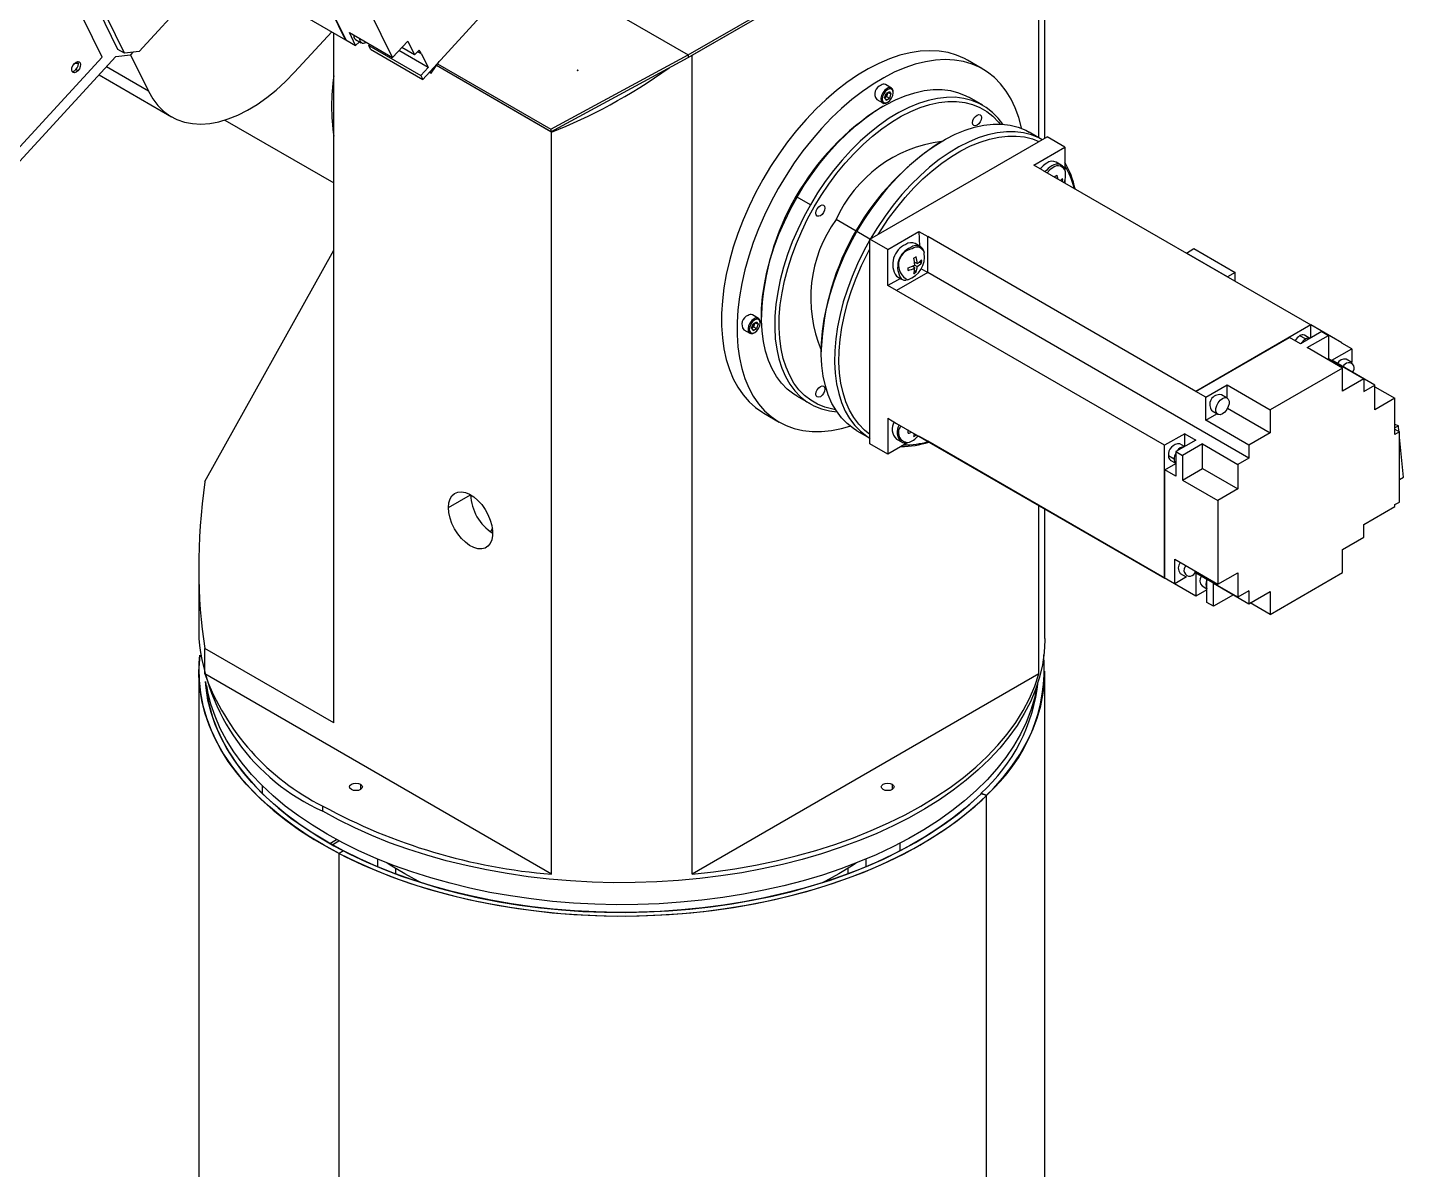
# Model space of a CAD drawing. Header units: millimetres. Extents: x 20619 to 36223, y 3512 to 8014.
# Drawn here: x 22826.7 to 23265.9, y 3944.9 to 4309.3 of the extents above; entities that cross this region are included whole.
import ezdxf

# ---------------------------------------------------------------- set-up
doc = ezdxf.new("R2010")
doc.units = ezdxf.units.MM
doc.layers.get('0').update_dxf_attribs({"lineweight": 35})

msp = doc.modelspace()

# ---------------------------------------------------------------- linework, layer by layer
at = {"color": 7, "linetype": 'Continuous', "lineweight": 25}
for p, q in [((23037.6, 4300.54), (23150.74, 4365.85)), ((23037.6, 4299.72), (23150.74, 4365.04)), ((23038.83, 4300.43), (23149.51, 4364.33)), ((23149.51, 4274.12), (23149.51, 4364.33)), ((23151.39, 4273.97), (23151.39, 4364.66)), ((22855.58, 4302.29), (22827.04, 4360.52)), ((22857.7, 4301.06), (22829.16, 4359.29)), ((22850.56, 4299.88), (22825.44, 4351.12)), ((22978.63, 4334.59), (23037.6, 4300.54)), ((22885.51, 4326.83), (22862.36, 4301.67)), ((22895.98, 4323.99), (22928.23, 4305.37)), ((22928.23, 4305.37), (22919, 4324.19)), ((22919.04, 4324.22), (22928.26, 4305.41)), ((22943.23, 4299.7), (22936.01, 4314.43)), ((22952.84, 4292.74), (22971.21, 4312.7)), ((22911.93, 4295.02), (22923.81, 4307.92)), ((22924.47, 4087.42), (22924.47, 4307.55)), ((22928.26, 4305.41), (22928.23, 4305.37)), ((22928.26, 4305.41), (22931.44, 4303.57)), ((22929.44, 4307.66), (22943.23, 4299.7)), ((22931.44, 4303.57), (22929.44, 4307.66)), ((22931.38, 4305.49), (22933.22, 4304.43)), ((22932.64, 4304.76), (22931.44, 4303.57)), ((22935.64, 4303.52), (22935.97, 4303.89)), ((22943.23, 4299.7), (22948.05, 4304.93)), ((22948.05, 4304.93), (22950.2, 4300.54)), ((22576.76, 3997.69), (22854.94, 4300.02)), ((22611.19, 4039.74), (22850.56, 4299.88)), ((22854.94, 4300.02), (22859.6, 4300.62)), ((22857.7, 4301.06), (22855.58, 4302.29)), ((22862.36, 4301.67), (22857.7, 4301.06)), ((22860.32, 4301.4), (22859.6, 4300.62)), ((22859.6, 4300.62), (22865.31, 4288.97)), ((22936.22, 4302.33), (22935.64, 4303.52)), ((22935.64, 4303.52), (22952.25, 4293.93)), ((22936.22, 4302.33), (22952.84, 4292.74)), ((22954.62, 4296.5), (22945.26, 4301.91)), ((22950.2, 4300.54), (22946.16, 4302.88)), ((22951.73, 4302.07), (22950.2, 4300.54)), ((22952.5, 4300.84), (22951.23, 4301.57)), ((22952.5, 4300.84), (22951.73, 4302.07)), ((22952.5, 4300.84), (22954.62, 4296.5)), ((22993.76, 4276.86), (23037.6, 4300.54)), ((22993.76, 4276.05), (23037.6, 4299.72)), ((23037.6, 4300.54), (23037.6, 4299.72)), ((23038.83, 4039.14), (23038.83, 4300.43)), ((22842.8, 4295.47), (22842.1, 4295.87)), ((22954.62, 4296.5), (22952.25, 4293.93)), ((22954.88, 4294.96), (22955.51, 4294.73)), ((22955.22, 4295.32), (22955.51, 4294.73)), ((22955.51, 4294.73), (22958.11, 4298.47)), ((22993.95, 4275.94), (22957.2, 4297.15)), ((22993.76, 4276.05), (22957.2, 4297.15)), ((22957.6, 4297.74), (22993.76, 4276.86)), ((23131.62, 4296), (23126.67, 4298.85)), ((22849.56, 4294.16), (22872.66, 4280.83)), ((22952.25, 4293.93), (22952.84, 4292.74)), ((23102.41, 4289.98), (23100.5, 4291.08)), ((23097.75, 4286.32), (23099.66, 4285.21)), ((23100.2, 4286.87), (23100.72, 4288.22)), ((23100.2, 4286.87), (23100.72, 4286.13)), ((23100.21, 4286.9), (23100.32, 4286.96)), ((23100.21, 4286.89), (23100.32, 4286.96)), ((23100.32, 4286.96), (23100.85, 4287.26)), ((23101.77, 4288.82), (23100.72, 4288.22)), ((23100.72, 4286.13), (23101.77, 4286.73)), ((23101.11, 4287.93), (23100.85, 4287.26)), ((23100.85, 4287.26), (23101.77, 4286.73)), ((23101.36, 4288.59), (23101.11, 4287.93)), ((23101.38, 4288.6), (23102.29, 4288.08)), ((23101.77, 4288.82), (23102.29, 4288.08)), ((23102.29, 4288.08), (23101.77, 4286.73)), ((23102.98, 4288.47), (23102.98, 4288.72)), ((23131.57, 4284.48), (23127.33, 4286.93)), ((23099.82, 4284.2), (23099.12, 4283.79)), ((23101.03, 4285.35), (23101.24, 4285.47)), ((22889.72, 4279.76), (22924.47, 4259.7)), ((22993.76, 4276.86), (22993.76, 4276.05)), ((22993.95, 4039.14), (22993.95, 4275.94)), ((23095.59, 4241.75), (23152.15, 4274.41)), ((23118.91, 4273.18), (23118.21, 4272.77)), ((23150.59, 4273.5), (23146.42, 4275.91)), ((23157.81, 4271.14), (23152.15, 4274.41)), ((23147.88, 4265.41), (23157.81, 4271.14)), ((23157.81, 4271.14), (23157.81, 4263.87)), ((23150.7, 4263.77), (23147.88, 4265.41)), ((23156.6, 4265.41), (23155.03, 4266.32)), ((23156.6, 4265.41), (23156.51, 4265.46)), ((23150.7, 4263.77), (23236.26, 4214.38)), ((23154.56, 4261.72), (23154.6, 4261.53)), ((23157.09, 4260.26), (23156.74, 4260.29)), ((23156.99, 4260.14), (23157.09, 4260.26)), ((23157.81, 4260.59), (23157.81, 4259.67)), ((23076.57, 4252.73), (23072.33, 4255.18)), ((23101.24, 4238.49), (23111.18, 4244.22)), ((23111.18, 4244.22), (23114.01, 4242.59)), ((23111.18, 4244.22), (23111.35, 4239.57)), ((23199.57, 4193.19), (23114.01, 4242.59)), ((23114.01, 4231.12), (23114.01, 4242.59)), ((22883.27, 4164.39), (22924.47, 4238.25)), ((23095.59, 4176.43), (23095.59, 4241.75)), ((23101.24, 4238.49), (23095.59, 4241.75)), ((23101.24, 4227.01), (23101.24, 4238.49)), ((23111.6, 4239.43), (23110.03, 4240.34)), ((23111.6, 4239.43), (23111.51, 4239.48)), ((23196.56, 4237.34), (23198.97, 4238.73)), ((23198.97, 4238.73), (23212.12, 4231.14)), ((23110.66, 4233.98), (23109.79, 4234.34)), ((23109.86, 4233.51), (23110.66, 4233.05)), ((23112.09, 4234.28), (23111.22, 4234.36)), ((23209.71, 4229.75), (23196.56, 4237.34)), ((23196.56, 4237.34), (23196.56, 4237.3)), ((23105.35, 4229.18), (23101.24, 4227.01)), ((23104.03, 4229.95), (23105.61, 4229.04)), ((23114.01, 4231.12), (23104.07, 4225.38)), ((23109.86, 4232.59), (23109.11, 4233.16)), ((23110.31, 4231.19), (23109.8, 4231.91)), ((23111.87, 4232.35), (23114.01, 4231.12)), ((23216.54, 4171.93), (23114.01, 4231.12)), ((23212.12, 4231.14), (23209.71, 4229.75)), ((23209.71, 4229.75), (23209.71, 4229.71)), ((23212.12, 4228.32), (23212.12, 4231.14)), ((23212.13, 4230.27), (23212.12, 4230.28)), ((23212.13, 4230.27), (23212.12, 4230.26)), ((23212.13, 4228.31), (23212.13, 4230.27)), ((23104.07, 4225.38), (23101.24, 4227.01)), ((23189.63, 4175.99), (23104.07, 4225.38)), ((23059.98, 4216.49), (23058.07, 4217.59)), ((23060.94, 4217.66), (23060.94, 4216.84)), ((23055.32, 4212.83), (23057.23, 4211.73)), ((23057.77, 4213.38), (23058.29, 4214.73)), ((23057.77, 4213.38), (23058.29, 4212.64)), ((23057.78, 4213.42), (23057.9, 4213.47)), ((23057.78, 4213.4), (23057.9, 4213.47)), ((23057.9, 4213.47), (23058.42, 4213.77)), ((23059.34, 4215.33), (23058.29, 4214.73)), ((23058.29, 4212.64), (23059.34, 4213.24)), ((23058.68, 4214.45), (23058.42, 4213.77)), ((23058.42, 4213.77), (23059.34, 4213.24)), ((23058.6, 4211.86), (23058.82, 4211.99)), ((23058.93, 4215.1), (23058.68, 4214.45)), ((23058.96, 4215.11), (23059.86, 4214.59)), ((23059.34, 4215.33), (23059.86, 4214.59)), ((23059.86, 4214.59), (23059.34, 4213.24)), ((23060.55, 4214.99), (23060.55, 4215.23)), ((23236.26, 4214.38), (23199.57, 4193.19)), ((23239.8, 4212.3), (23233.01, 4208.38)), ((23236.26, 4210.26), (23236.26, 4214.38)), ((23246.2, 4208.64), (23236.26, 4214.38)), ((23239.8, 4212.3), (23241.92, 4211.07)), ((23199.57, 4193.15), (23229.48, 4210.42)), ((23233.01, 4208.38), (23229.48, 4210.42)), ((23234.6, 4209.91), (23232.76, 4210.97)), ((23236.01, 4210.11), (23234.26, 4211.12)), ((23235.13, 4207.16), (23241.92, 4211.07)), ((23246.45, 4200.62), (23235.13, 4207.16)), ((23241.92, 4211.07), (23241.92, 4203.73)), ((23246.2, 4208.64), (23246.16, 4208.62)), ((23249.35, 4206.79), (23246.16, 4208.62)), ((23246.2, 4208.6), (23246.2, 4208.64)), ((23080.03, 4206.64), (23080.03, 4205.82)), ((23241.5, 4203.48), (23241.92, 4203.73)), ((23241.92, 4203.73), (23253.24, 4197.19)), ((23242.98, 4203.11), (23249.35, 4206.79)), ((23256.77, 4195.15), (23242.98, 4203.11)), ((23249.4, 4202.38), (23247.56, 4203.44)), ((23249.35, 4206.79), (23249.35, 4202.41)), ((23246.45, 4200.62), (23223.32, 4187.28)), ((23246.45, 4193.28), (23246.45, 4200.62)), ((23202.75, 4191.32), (23209.54, 4195.24)), ((23209.54, 4195.24), (23223.32, 4187.28)), ((23209.54, 4191.11), (23209.54, 4195.24)), ((23253.24, 4197.19), (23246.45, 4193.28)), ((23253.24, 4197.19), (23253.24, 4193.11)), ((23253.24, 4193.11), (23256.77, 4195.15)), ((23256.77, 4187.31), (23256.77, 4195.15)), ((23256.77, 4194.66), (23263.13, 4190.99)), ((23072.33, 4191.66), (23076.57, 4189.21)), ((23199.57, 4193.19), (23199.57, 4193.15)), ((23202.75, 4191.32), (23199.57, 4193.15)), ((23202.75, 4183.97), (23202.75, 4191.32)), ((23209.59, 4191.08), (23207.75, 4192.14)), ((23263.13, 4190.99), (23256.77, 4187.31)), ((23263.13, 4179.43), (23263.13, 4190.99)), ((23061.67, 4186.27), (23066.62, 4183.41)), ((23202.75, 4183.97), (23206.32, 4186.03)), ((23204.75, 4186.94), (23206.59, 4185.88)), ((23209.69, 4187.8), (23223.32, 4179.93)), ((23223.32, 4187.28), (23223.32, 4179.93)), ((23101.24, 4184.63), (23101.24, 4173.16)), ((23101.24, 4184.63), (23104.07, 4183)), ((23104.07, 4183), (23189.63, 4133.61)), ((23107.96, 4180.75), (23107.78, 4180.69)), ((23216.54, 4176.01), (23202.75, 4183.97)), ((23264.22, 4182.18), (23263.13, 4182.65)), ((23264.22, 4182.18), (23263.13, 4181.55)), ((23263.13, 4181.11), (23264.58, 4180.27)), ((23264.4, 4180.37), (23264.22, 4182.18)), ((23091.42, 4180.64), (23095.59, 4178.24)), ((23101.24, 4173.16), (23095.59, 4176.43)), ((23107.34, 4176.68), (23101.24, 4173.16)), ((23104.03, 4177.98), (23105.61, 4177.07)), ((23110.31, 4179.23), (23110.1, 4179.52)), ((23110.31, 4179.23), (23110.36, 4179.37)), ((23111.18, 4178.9), (23110.38, 4178.44)), ((23111.18, 4178.9), (23111.18, 4178.9)), ((23114.01, 4177.26), (23111.18, 4178.9)), ((23114.01, 4177.26), (23114.01, 4177.27)), ((23199.57, 4127.87), (23114.01, 4177.26)), ((23196.03, 4179.68), (23189.63, 4175.99)), ((23199.57, 4177.64), (23193.2, 4173.97)), ((23195.99, 4175.58), (23194.45, 4176.46)), ((23201.69, 4176.42), (23195.32, 4172.74)), ((23196.03, 4179.68), (23199.57, 4177.64)), ((23196.03, 4175.6), (23196.03, 4179.68)), ((23201.69, 4176.42), (23213, 4169.88)), ((23201.69, 4168.58), (23201.69, 4176.42)), ((23223.32, 4179.93), (23216.54, 4176.01)), ((23264.58, 4180.27), (23263.13, 4179.43)), ((23264.58, 4157.9), (23264.58, 4180.27)), ((23265.86, 4165.83), (23264.58, 4178.58)), ((23189.63, 4133.61), (23189.63, 4175.99)), ((23192.67, 4171.58), (23190.83, 4172.64)), ((23193.2, 4173.97), (23195.32, 4172.74)), ((23193.2, 4173.97), (23193.2, 4166.13)), ((23195.32, 4172.74), (23195.32, 4164.9)), ((23216.54, 4171.93), (23213, 4169.88)), ((23216.54, 4176.01), (23216.54, 4171.93)), ((23189.67, 4168.17), (23193.2, 4170.21)), ((23189.67, 4133.63), (23189.67, 4168.17)), ((23193.2, 4166.13), (23189.67, 4168.17)), ((23191.45, 4171.27), (23193.2, 4170.26)), ((23195.32, 4164.9), (23201.69, 4168.58)), ((23201.69, 4168.58), (23213, 4162.05)), ((23213, 4169.88), (23213, 4162.05)), ((23195.32, 4164.9), (23206.64, 4158.37)), ((23264.58, 4165.1), (23265.86, 4165.83)), ((22961.05, 4156.12), (22968.12, 4160.2)), ((23213, 4162.05), (23206.64, 4158.37)), ((23149.51, 4103.04), (23149.51, 4156.77)), ((23151.39, 4114.36), (23151.39, 4155.68)), ((23206.64, 4158.37), (23206.64, 4131.67)), ((23253.24, 4150.73), (23263.13, 4156.45)), ((23263.13, 4157.06), (23264.58, 4157.9)), ((23263.13, 4156.45), (23263.13, 4157.06)), ((23253.24, 4146.65), (23253.24, 4150.73)), ((22975.07, 4149.53), (22974.45, 4148.42)), ((23246.45, 4142.73), (23253.24, 4146.65)), ((23246.45, 4135.38), (23246.45, 4142.73)), ((23192.85, 4139.63), (23206.64, 4131.67)), ((23192.85, 4131.79), (23192.85, 4139.63)), ((22881.39, 4136.65), (22881.39, 4114.36)), ((23189.67, 4133.63), (23189.63, 4133.61)), ((23192.85, 4131.79), (23189.67, 4133.63)), ((23196.66, 4133.99), (23192.85, 4131.79)), ((23194.64, 4135.13), (23196.48, 4134.07)), ((23213, 4127.51), (23199.25, 4135.45)), ((23203.1, 4133.22), (23199.57, 4135.26)), ((23199.57, 4135.26), (23199.57, 4127.87)), ((23203.1, 4125.87), (23203.1, 4133.22)), ((23206.64, 4131.67), (23213, 4135.34)), ((23213, 4135.34), (23213, 4127.51)), ((23223.32, 4122.03), (23246.45, 4135.38)), ((23203.1, 4129.91), (23199.57, 4127.87)), ((23201.57, 4131.13), (23203.1, 4130.25)), ((23205.22, 4132), (23216.54, 4125.46)), ((23205.22, 4124.65), (23205.22, 4132)), ((23211.59, 4128.32), (23205.22, 4124.65)), ((23216.54, 4129.55), (23213, 4127.51)), ((23216.54, 4129.55), (23216.54, 4125.46)), ((23216.54, 4125.46), (23223.32, 4129.38)), ((23223.32, 4129.38), (23223.32, 4122.03)), ((23205.22, 4124.65), (23203.1, 4125.87)), ((23223.32, 4122.03), (23216.96, 4125.71)), ((22883.27, 4103.04), (22883.27, 4111.2)), ((22924.47, 4087.42), (22883.27, 4111.2)), ((22881.39, 4103.74), (22881.39, 3899.61)), ((22881.39, 4103.74), (22881.39, 3899.61)), ((22993.95, 4039.14), (22883.27, 4103.04)), ((23149.51, 4103.04), (23038.83, 4039.14)), ((23151.39, 3899.75), (23151.39, 4103.88)), ((23151.39, 3899.61), (23151.39, 4103.74)), ((22901.72, 4064.84), (22901.72, 4067.29)), ((23131.06, 4064.98), (23132.78, 4064.4)), ((23131.06, 4064.84), (23131.06, 4064.98)), ((23132.78, 4064.26), (23131.06, 4064.84)), ((23132.78, 3860.26), (23132.78, 4064.4)), ((23132.78, 3860.12), (23132.78, 4064.26)), ((22920.93, 4059.25), (22920.93, 4060.88)), ((22923.22, 4048.95), (22925.38, 4050.2)), ((22923.93, 4048.55), (22926.11, 4049.81)), ((23105.26, 4046.62), (23105.26, 4049.07)), ((22927.52, 4046.62), (22926.18, 4045.76)), ((22926.18, 3841.63), (22926.18, 4045.76)), ((22938.39, 4044), (22938.39, 4041.55)), ((22944.16, 4041.01), (22944.16, 4039.27)), ((23088.62, 4039.27), (23088.62, 4041.01)), ((23094.39, 4041.55), (23094.39, 4044))]:
    msp.add_line(p, q, dxfattribs=at)
at = {"color": 8, "linetype": 'Continuous', "lineweight": 25}
for p, q in [((22865.31, 4288.97), (22851.9, 4296.72)), ((23091.21, 4244.27), (23084.78, 4247.99)), ((23095.59, 4241.75), (23091.42, 4244.16)), ((22933, 4067.85), (22933, 4066.16)), ((23102.7, 4067.85), (23102.7, 4066.16))]:
    msp.add_line(p, q, dxfattribs=at)
at = {"color": 7, "linetype": 'Continuous', "lineweight": 25, "flags": 128}
for points in [[(23126.67, 4298.85), (23125.76, 4299.35), (23123.21, 4300.47), (23120.5, 4301.27), (23117.64, 4301.74), (23114.66, 4301.9), (23111.56, 4301.73), (23108.37, 4301.24), (23105.11, 4300.43), (23101.78, 4299.3), (23098.41, 4297.86), (23095.02, 4296.12), (23091.62, 4294.09), (23088.24, 4291.77), (23084.89, 4289.19), (23081.59, 4286.35), (23078.36, 4283.27), (23075.22, 4279.97), (23072.18, 4276.47), (23069.26, 4272.78), (23066.47, 4268.93), (23063.84, 4264.93), (23061.37, 4260.81), (23059.08, 4256.59), (23056.99, 4252.29), (23055.09, 4247.94), (23053.41, 4243.56), (23051.96, 4239.18), (23050.73, 4234.81), (23049.74, 4230.49), (23048.99, 4226.23), (23048.49, 4222.06), (23048.24, 4218.01), (23048.24, 4214.09), (23048.49, 4210.32), (23048.99, 4206.73), (23049.74, 4203.33), (23050.73, 4200.15), (23051.96, 4197.2), (23053.41, 4194.5), (23055.09, 4192.06), (23056.99, 4189.9), (23059.08, 4188.02), (23061.37, 4186.45), (23061.67, 4186.27)], [(22842.8, 4295.47), (22842.27, 4295.02), (22841.72, 4294.81), (22841.26, 4294.89), (22840.94, 4295.23), (22840.82, 4295.78), (22840.91, 4296.46), (22841.21, 4297.17), (22841.66, 4297.8), (22842.2, 4298.25), (22842.74, 4298.45), (22843.21, 4298.38), (22843.53, 4298.04), (22843.65, 4297.48), (22843.55, 4296.8), (22843.26, 4296.09), (22842.8, 4295.47)], [(22841.36, 4297.42), (22841.79, 4297.77), (22842.23, 4297.93), (22842.6, 4297.87), (22842.86, 4297.6), (22842.91, 4297.48)], [(22865.31, 4288.97), (22866.68, 4286.57), (22868.28, 4284.45), (22870.11, 4282.64), (22872.14, 4281.14), (22874.37, 4279.96), (22876.78, 4279.13), (22879.35, 4278.63), (22882.05, 4278.49), (22884.88, 4278.68), (22887.8, 4279.23), (22890.8, 4280.12), (22893.85, 4281.34), (22896.92, 4282.89), (22900.01, 4284.75), (22903.07, 4286.91), (22906.1, 4289.35), (22909.06, 4292.06), (22911.93, 4295.02)], [(23144, 4277.08), (23143.96, 4277.26), (23143.09, 4280.55), (23141.98, 4283.62), (23140.64, 4286.45), (23139.07, 4289.02), (23137.28, 4291.32), (23135.28, 4293.34), (23133.09, 4295.07), (23130.71, 4296.49), (23128.16, 4297.61), (23125.45, 4298.41), (23122.59, 4298.89), (23119.61, 4299.04), (23116.51, 4298.87), (23113.32, 4298.38), (23110.06, 4297.57), (23106.73, 4296.44), (23103.36, 4295), (23099.97, 4293.26), (23096.57, 4291.23), (23093.19, 4288.91), (23089.84, 4286.33), (23086.54, 4283.49), (23083.31, 4280.42), (23080.17, 4277.12), (23077.13, 4273.61), (23074.21, 4269.92), (23071.42, 4266.07), (23068.79, 4262.07), (23066.32, 4257.95), (23064.03, 4253.73), (23061.94, 4249.44), (23060.04, 4245.09), (23058.36, 4240.71), (23056.91, 4236.32), (23055.68, 4231.96), (23054.69, 4227.63), (23053.94, 4223.38), (23053.44, 4219.21), (23053.19, 4215.15), (23053.19, 4211.23), (23053.44, 4207.46), (23053.94, 4203.87), (23054.69, 4200.48), (23055.68, 4197.29), (23056.91, 4194.35), (23058.36, 4191.64), (23060.04, 4189.2), (23061.94, 4187.04), (23064.03, 4185.17), (23066.32, 4183.59), (23068.79, 4182.32), (23071.42, 4181.36), (23074.21, 4180.72), (23077.13, 4180.4), (23080.17, 4180.41), (23083.31, 4180.74), (23086.54, 4181.39), (23089.2, 4182.15)], [(23072.33, 4255.18), (23074.63, 4258.96), (23077.1, 4262.61), (23079.71, 4266.11), (23082.45, 4269.44), (23085.31, 4272.58), (23088.26, 4275.49), (23091.28, 4278.18), (23094.36, 4280.61), (23097.48, 4282.77), (23100.61, 4284.65), (23103.74, 4286.24), (23106.84, 4287.52), (23109.89, 4288.49), (23112.88, 4289.14), (23115.79, 4289.46), (23118.59, 4289.47), (23121.27, 4289.14), (23123.81, 4288.49), (23126.2, 4287.53), (23127.33, 4286.93)], [(23137.97, 4278.42), (23136.52, 4280.34), (23134.69, 4282.22), (23132.66, 4283.8), (23130.44, 4285.08), (23128.06, 4286.05), (23125.51, 4286.69), (23122.83, 4287.02), (23120.03, 4287.01), (23117.13, 4286.69), (23114.14, 4286.04), (23111.08, 4285.07), (23107.98, 4283.79), (23104.85, 4282.2), (23101.72, 4280.32), (23098.61, 4278.16), (23095.53, 4275.73), (23092.5, 4273.04), (23089.55, 4270.13), (23086.69, 4266.99), (23083.95, 4263.66), (23081.34, 4260.16), (23078.87, 4256.51), (23076.57, 4252.73)], [(23101.03, 4289.84), (23100.33, 4289.28), (23099.72, 4288.5), (23099.29, 4287.59), (23099.09, 4286.68), (23099.16, 4285.9), (23099.48, 4285.35), (23100.01, 4285.09), (23100.67, 4285.18), (23101.03, 4285.35)], [(23101.24, 4289.47), (23100.58, 4288.94), (23100.02, 4288.18), (23099.64, 4287.31), (23099.51, 4286.47), (23099.64, 4285.78), (23100.02, 4285.35), (23100.58, 4285.24), (23101.24, 4285.47), (23101.91, 4286.01), (23102.47, 4286.76), (23102.84, 4287.63), (23102.98, 4288.47), (23102.84, 4289.16), (23102.47, 4289.59), (23101.91, 4289.7), (23101.24, 4289.47)], [(23084.59, 4187.36), (23083.72, 4187.5), (23081.23, 4188.13), (23078.89, 4189.08), (23076.71, 4190.34), (23074.72, 4191.89), (23072.92, 4193.74), (23071.33, 4195.86), (23069.96, 4198.24), (23068.81, 4200.87), (23067.9, 4203.73), (23067.22, 4206.81), (23066.79, 4210.07), (23066.6, 4213.51), (23066.66, 4217.1), (23066.97, 4220.81), (23067.53, 4224.62), (23068.32, 4228.51), (23069.36, 4232.45), (23070.62, 4236.42), (23072.1, 4240.39), (23073.8, 4244.33), (23075.69, 4248.22), (23077.78, 4252.03), (23080.04, 4255.74), (23082.46, 4259.33), (23085.02, 4262.77), (23087.72, 4266.04), (23090.52, 4269.11), (23093.42, 4271.98), (23096.39, 4274.61), (23099.41, 4277), (23102.47, 4279.12), (23105.55, 4280.97), (23108.62, 4282.52), (23111.66, 4283.78), (23114.66, 4284.73), (23117.6, 4285.37), (23120.45, 4285.69), (23123.2, 4285.7), (23125.83, 4285.38), (23128.33, 4284.74), (23130.67, 4283.79), (23132.84, 4282.54), (23134.84, 4280.98), (23136.63, 4279.14), (23137.18, 4278.47)], [(23091.42, 4244.16), (23093.72, 4247.94), (23096.19, 4251.59), (23098.8, 4255.09), (23101.54, 4258.42), (23104.4, 4261.55), (23107.35, 4264.47), (23110.38, 4267.15), (23113.46, 4269.58), (23116.57, 4271.75), (23119.7, 4273.63), (23122.83, 4275.21), (23125.93, 4276.5), (23128.99, 4277.46), (23131.98, 4278.12), (23134.88, 4278.44), (23137.68, 4278.44), (23140.36, 4278.12), (23142.91, 4277.47), (23145.29, 4276.51), (23146.42, 4275.91)], [(23128.78, 4278.01), (23128.47, 4278.36), (23128.36, 4278.92), (23128.47, 4279.61), (23128.78, 4280.32), (23129.24, 4280.94), (23129.78, 4281.37), (23130.32, 4281.56), (23130.78, 4281.47), (23131.08, 4281.12), (23131.19, 4280.56), (23131.08, 4279.87), (23130.78, 4279.16), (23130.32, 4278.54), (23129.78, 4278.11), (23129.24, 4277.92), (23128.78, 4278.01)], [(23150.66, 4273.46), (23149.53, 4274.06), (23147.15, 4275.02), (23144.61, 4275.67), (23141.93, 4275.99), (23139.12, 4275.99), (23136.22, 4275.67), (23133.23, 4275.02), (23130.17, 4274.05), (23127.07, 4272.76), (23123.95, 4271.18), (23120.82, 4269.3), (23117.7, 4267.14), (23114.62, 4264.7), (23111.59, 4262.02), (23108.64, 4259.11), (23105.79, 4255.97), (23103.04, 4252.64), (23100.43, 4249.14), (23097.97, 4245.49), (23095.66, 4241.71)], [(23098.22, 4243.27), (23099.13, 4244.72), (23101.55, 4248.31), (23104.12, 4251.75), (23106.81, 4255.02), (23109.61, 4258.09), (23112.51, 4260.96), (23115.48, 4263.59), (23118.51, 4265.98), (23121.56, 4268.1), (23124.64, 4269.95), (23127.71, 4271.5), (23130.75, 4272.76), (23133.75, 4273.71), (23136.69, 4274.35), (23139.54, 4274.67), (23142.29, 4274.67), (23144.92, 4274.36), (23147.42, 4273.72), (23149.52, 4272.89)], [(23072.33, 4191.66), (23071.24, 4192.34), (23069.21, 4193.93), (23067.38, 4195.8), (23065.76, 4197.96), (23064.36, 4200.39), (23063.19, 4203.07), (23062.26, 4205.99), (23061.57, 4209.12), (23061.13, 4212.44), (23060.95, 4215.95), (23061.01, 4219.6), (23061.32, 4223.38), (23061.89, 4227.26), (23062.7, 4231.22), (23063.75, 4235.24), (23065.04, 4239.28), (23066.55, 4243.32), (23068.27, 4247.33), (23070.2, 4251.29), (23072.33, 4255.18)], [(23076.57, 4252.73), (23074.45, 4248.84), (23072.52, 4244.88), (23070.79, 4240.87), (23069.28, 4236.83), (23067.99, 4232.79), (23066.94, 4228.77), (23066.13, 4224.81), (23065.57, 4220.93), (23065.25, 4217.15), (23065.19, 4213.5), (23065.38, 4209.99), (23065.82, 4206.67), (23066.51, 4203.54), (23067.44, 4200.62), (23068.61, 4197.94), (23070.01, 4195.51), (23071.63, 4193.35), (23073.46, 4191.48), (23075.49, 4189.89), (23077.7, 4188.61), (23080.09, 4187.65), (23082.63, 4187), (23085.02, 4186.7)], [(23078.78, 4249.14), (23078.47, 4249.5), (23078.36, 4250.06), (23078.47, 4250.75), (23078.78, 4251.45), (23079.24, 4252.07), (23079.78, 4252.51), (23080.32, 4252.7), (23080.78, 4252.61), (23081.08, 4252.25), (23081.19, 4251.69), (23081.08, 4251), (23080.78, 4250.3), (23080.32, 4249.68), (23079.78, 4249.24), (23079.24, 4249.05), (23078.78, 4249.14)], [(23091.42, 4180.64), (23090.34, 4181.32), (23088.31, 4182.9), (23086.48, 4184.78), (23084.86, 4186.94), (23083.46, 4189.37), (23082.29, 4192.05), (23081.35, 4194.96), (23080.67, 4198.1), (23080.23, 4201.42), (23080.04, 4204.92), (23080.1, 4208.58), (23080.42, 4212.36), (23080.98, 4216.24), (23081.79, 4220.2), (23082.84, 4224.21), (23084.13, 4228.25), (23085.64, 4232.29), (23087.37, 4236.31), (23089.3, 4240.27), (23091.42, 4244.16)], [(23095.66, 4241.71), (23093.54, 4237.82), (23091.61, 4233.86), (23089.88, 4229.85), (23088.37, 4225.81), (23087.08, 4221.77), (23086.03, 4217.75), (23085.22, 4213.79), (23084.66, 4209.91), (23084.34, 4206.13), (23084.28, 4202.47), (23084.47, 4198.97), (23084.91, 4195.65), (23085.6, 4192.52), (23086.53, 4189.6), (23087.7, 4186.92), (23089.1, 4184.49), (23090.72, 4182.33), (23092.55, 4180.46), (23094.58, 4178.87), (23095.67, 4178.19)], [(23095.59, 4179.47), (23093.81, 4180.87), (23092.02, 4182.72), (23090.42, 4184.84), (23089.05, 4187.22), (23087.9, 4189.85), (23086.99, 4192.71), (23086.31, 4195.79), (23085.88, 4199.05), (23085.69, 4202.49), (23085.76, 4206.08), (23086.07, 4209.79), (23086.62, 4213.6), (23087.42, 4217.49), (23088.45, 4221.43), (23089.71, 4225.4), (23091.19, 4229.36), (23092.89, 4233.31), (23094.79, 4237.2), (23095.59, 4238.71)], [(23058.6, 4216.36), (23057.9, 4215.8), (23057.29, 4215.01), (23056.86, 4214.11), (23056.67, 4213.2), (23056.73, 4212.42), (23057.05, 4211.86), (23057.58, 4211.61), (23058.25, 4211.7), (23058.6, 4211.86)], [(23058.82, 4215.99), (23058.15, 4215.45), (23057.59, 4214.69), (23057.22, 4213.83), (23057.08, 4212.99), (23057.22, 4212.3), (23057.59, 4211.87), (23058.15, 4211.76), (23058.82, 4211.99), (23059.48, 4212.52), (23060.04, 4213.28), (23060.42, 4214.15), (23060.55, 4214.99), (23060.42, 4215.68), (23060.04, 4216.11), (23059.48, 4216.22), (23058.82, 4215.99)], [(23078.78, 4191.41), (23078.47, 4191.76), (23078.36, 4192.32), (23078.47, 4193.01), (23078.78, 4193.71), (23079.24, 4194.33), (23079.78, 4194.77), (23080.32, 4194.96), (23080.78, 4194.87), (23081.08, 4194.52), (23081.19, 4193.95), (23081.08, 4193.27), (23080.78, 4192.56), (23080.32, 4191.94), (23079.78, 4191.5), (23079.24, 4191.32), (23078.78, 4191.41)], [(23208.09, 4186.03), (23207.36, 4185.76), (23206.72, 4185.82), (23206.25, 4186.19), (23206, 4186.85), (23206, 4187.7), (23206.25, 4188.64), (23206.72, 4189.57), (23207.36, 4190.36), (23208.09, 4190.93), (23208.81, 4191.2), (23209.45, 4191.14), (23209.92, 4190.76), (23210.18, 4190.11), (23210.18, 4189.26), (23209.92, 4188.32), (23209.45, 4187.39), (23208.81, 4186.6), (23208.09, 4186.03)], [(22961.05, 4156.12), (22961.18, 4157.59), (22961.56, 4158.86), (22962.17, 4159.88), (22963, 4160.62), (22964.02, 4161.05), (22965.18, 4161.16), (22966.45, 4160.93), (22967.78, 4160.39), (22969.13, 4159.54), (22970.43, 4158.42), (22971.66, 4157.07), (22972.75, 4155.53), (22973.68, 4153.87), (22974.41, 4152.15), (22974.91, 4150.42), (22975.16, 4148.75), (22975.16, 4147.2), (22974.91, 4145.82), (22974.41, 4144.67), (22973.68, 4143.78), (22972.75, 4143.19), (22971.66, 4142.92), (22970.43, 4142.98), (22969.13, 4143.37), (22967.78, 4144.07), (22966.45, 4145.06), (22965.18, 4146.3), (22964.02, 4147.75), (22963, 4149.36), (22962.17, 4151.06), (22961.56, 4152.79), (22961.18, 4154.5), (22961.05, 4156.12)], [(23151.39, 4114.36), (23151.39, 4113.86), (23151.17, 4109.88), (23150.6, 4105.91), (23149.67, 4101.97), (23148.4, 4098.06), (23146.79, 4094.19), (23144.84, 4090.37), (23142.55, 4086.61), (23139.93, 4082.93), (23136.99, 4079.33), (23133.73, 4075.82), (23130.17, 4072.41), (23126.31, 4069.11), (23122.17, 4065.93), (23117.75, 4062.88), (23113.06, 4059.96), (23108.12, 4057.18), (23102.95, 4054.55), (23097.54, 4052.08), (23091.93, 4049.77), (23086.12, 4047.62), (23080.12, 4045.66), (23073.96, 4043.87), (23067.65, 4042.26), (23061.21, 4040.84), (23054.65, 4039.62), (23047.99, 4038.59), (23041.25, 4037.76), (23034.44, 4037.12), (23027.58, 4036.69), (23020.7, 4036.46), (23013.8, 4036.44), (23006.92, 4036.62), (23000.05, 4037), (22993.23, 4037.58), (22986.47, 4038.36), (22979.79, 4039.34), (22973.2, 4040.52), (22966.73, 4041.89), (22960.38, 4043.45), (22954.18, 4045.19), (22948.14, 4047.12), (22942.29, 4049.21), (22936.62, 4051.48), (22931.16, 4053.92), (22925.93, 4056.51), (22920.93, 4059.25)], [(22926.18, 4045.76), (22921.13, 4048.52), (22916.33, 4051.43), (22911.8, 4054.47), (22907.54, 4057.64), (22903.58, 4060.94), (22899.91, 4064.35), (22896.55, 4067.86), (22893.51, 4071.47), (22890.79, 4075.16), (22888.41, 4078.93), (22886.37, 4082.77), (22884.67, 4086.66), (22883.32, 4090.6), (22882.33, 4094.57), (22881.69, 4098.57), (22881.41, 4102.58), (22881.48, 4106.59), (22881.7, 4109.05), (22881.7, 4109.02), (22881.41, 4105.01), (22881.47, 4101), (22881.9, 4096.99), (22882.68, 4093), (22883.81, 4089.04), (22885.3, 4085.12), (22887.13, 4081.25), (22889.31, 4077.44), (22891.83, 4073.7), (22894.67, 4070.04), (22897.84, 4066.46), (22901.32, 4062.99), (22905.1, 4059.62), (22909.19, 4056.38), (22913.55, 4053.25), (22918.19, 4050.26), (22923.09, 4047.42), (22928.24, 4044.72), (22933.62, 4042.18), (22939.22, 4039.8), (22945.02, 4037.59), (22951.02, 4035.56), (22957.18, 4033.7), (22963.51, 4032.04), (22969.97, 4030.56), (22976.56, 4029.28), (22983.25, 4028.19), (22990.03, 4027.31), (22996.88, 4026.63), (23003.79, 4026.15), (23010.72, 4025.88), (23017.67, 4025.81), (23024.62, 4025.95), (23031.55, 4026.3), (23038.43, 4026.85), (23045.26, 4027.61), (23052.01, 4028.57), (23058.67, 4029.73), (23065.21, 4031.08), (23071.62, 4032.63), (23077.89, 4034.37), (23084, 4036.29), (23089.92, 4038.38), (23095.65, 4040.66), (23101.17, 4043.1), (23106.47, 4045.7), (23111.53, 4048.45), (23116.33, 4051.35), (23120.87, 4054.39), (23125.13, 4057.56), (23129.11, 4060.85), (23132.78, 4064.26)], [(22926.18, 4045.76), (22931.47, 4043.16), (22936.98, 4040.72), (22942.71, 4038.44), (22948.63, 4036.34), (22954.73, 4034.41), (22961, 4032.67), (22967.41, 4031.12), (22973.95, 4029.76), (22980.6, 4028.6), (22987.35, 4027.63), (22994.17, 4026.87), (23001.06, 4026.31), (23007.98, 4025.96), (23014.93, 4025.81), (23021.88, 4025.87), (23028.82, 4026.14), (23035.72, 4026.61), (23042.57, 4027.29), (23049.36, 4028.17), (23056.05, 4029.25), (23062.64, 4030.53), (23069.11, 4032), (23075.44, 4033.66), (23081.61, 4035.51), (23087.61, 4037.54), (23093.42, 4039.74), (23099.02, 4042.11), (23104.41, 4044.65), (23109.56, 4047.35), (23114.47, 4050.19), (23119.11, 4053.17), (23123.49, 4056.29), (23127.58, 4059.54), (23131.37, 4062.9), (23134.86, 4066.37), (23138.03, 4069.94), (23140.89, 4073.6), (23143.41, 4077.34), (23145.59, 4081.15), (23147.44, 4085.02), (23148.93, 4088.94), (23150.08, 4092.9), (23150.87, 4096.89), (23151.3, 4100.89), (23151.39, 4103.74)], [(23038.83, 4039.14), (23045.66, 4039.91), (23052.41, 4040.88), (23059.06, 4042.05), (23065.6, 4043.42), (23072.01, 4044.98), (23078.28, 4046.73), (23084.37, 4048.66), (23090.29, 4050.77), (23096.01, 4053.05), (23101.52, 4055.51), (23106.81, 4058.12), (23111.85, 4060.88), (23116.64, 4063.79), (23121.16, 4066.85), (23125.41, 4070.03), (23129.37, 4073.33), (23133.02, 4076.74), (23136.37, 4080.27), (23139.4, 4083.88), (23142.1, 4087.58), (23144.47, 4091.36), (23146.5, 4095.2), (23148.18, 4099.09), (23149.51, 4103.04)], [(22883.68, 4098.64), (22883.5, 4100.64), (22883.89, 4097.09), (22884.66, 4093.16), (22885.78, 4089.26), (22887.24, 4085.4), (22889.05, 4081.58), (22891.19, 4077.83), (22893.67, 4074.14), (22896.47, 4070.54), (22899.59, 4067.02), (22903.02, 4063.59), (22906.75, 4060.28), (22910.77, 4057.08), (22915.08, 4054), (22919.65, 4051.06), (22924.47, 4048.25), (22929.54, 4045.59), (22934.84, 4043.09), (22940.36, 4040.75), (22946.08, 4038.57), (22951.98, 4036.57), (22958.06, 4034.74), (22964.29, 4033.1), (22970.66, 4031.64), (22977.15, 4030.38), (22983.74, 4029.31), (22990.42, 4028.44), (22997.17, 4027.77), (23003.97, 4027.3), (23010.81, 4027.03), (23017.65, 4026.97), (23024.5, 4027.11), (23031.32, 4027.45), (23038.11, 4027.99), (23044.83, 4028.74), (23051.48, 4029.68), (23058.04, 4030.83), (23064.49, 4032.16), (23070.81, 4033.68), (23076.98, 4035.39), (23083, 4037.29), (23088.83, 4039.35), (23094.48, 4041.59), (23099.92, 4043.99), (23105.14, 4046.56), (23110.12, 4049.27), (23114.85, 4052.13), (23119.32, 4055.12), (23123.52, 4058.24), (23127.44, 4061.49), (23131.06, 4064.84), (23129.67, 4063.51), (23125.93, 4060.2), (23121.9, 4057), (23117.59, 4053.92), (23113.01, 4050.98), (23108.18, 4048.18), (23103.11, 4045.53), (23097.8, 4043.03), (23092.28, 4040.69), (23086.55, 4038.52), (23080.64, 4036.52), (23074.56, 4034.7), (23068.33, 4033.06), (23061.96, 4031.61), (23055.47, 4030.35), (23048.87, 4029.29), (23042.19, 4028.42), (23035.44, 4027.75), (23028.63, 4027.29), (23021.8, 4027.03), (23014.95, 4026.97), (23008.11, 4027.11), (23001.29, 4027.46), (22994.5, 4028.01), (22987.78, 4028.76), (22981.13, 4029.71), (22974.58, 4030.86), (22968.13, 4032.2), (22961.82, 4033.72), (22955.64, 4035.44), (22949.63, 4037.34), (22943.8, 4039.41), (22938.16, 4041.65), (22932.73, 4044.06), (22927.52, 4046.62), (22922.54, 4049.34), (22917.81, 4052.2), (22913.35, 4055.2), (22909.15, 4058.32), (22905.25, 4061.57), (22901.63, 4064.93), (22898.33, 4068.39), (22895.33, 4071.95), (22892.65, 4075.59), (22890.31, 4079.3), (22888.3, 4083.08), (22886.62, 4086.92), (22885.29, 4090.79), (22884.31, 4094.71), (22883.68, 4098.64)], [(23148.86, 4099.34), (23148.85, 4099.28), (23148.06, 4095.35), (23146.92, 4091.46), (23145.43, 4087.6), (23143.6, 4083.79), (23141.43, 4080.04), (23138.94, 4076.35), (23136.11, 4072.75), (23132.97, 4069.24), (23129.52, 4065.82), (23125.77, 4062.51), (23121.73, 4059.32), (23117.41, 4056.25), (23112.83, 4053.32), (23107.98, 4050.52), (23102.9, 4047.87), (23097.58, 4045.38), (23092.05, 4043.05), (23086.32, 4040.88), (23080.4, 4038.89), (23074.32, 4037.08), (23068.08, 4035.45), (23061.7, 4034.01), (23055.2, 4032.75), (23048.6, 4031.7), (23041.92, 4030.84), (23035.16, 4030.18), (23028.36, 4029.72), (23021.53, 4029.47), (23014.68, 4029.42), (23007.83, 4029.57), (23001.01, 4029.93), (22994.23, 4030.49), (22987.51, 4031.24), (22980.87, 4032.2), (22974.31, 4033.36), (22967.88, 4034.7), (22961.57, 4036.24), (22955.4, 4037.96), (22949.4, 4039.86), (22943.57, 4041.94), (22937.94, 4044.19), (22932.51, 4046.61), (22927.31, 4049.18), (22922.34, 4051.9), (22917.63, 4054.77), (22913.17, 4057.77), (22908.99, 4060.9), (22905.1, 4064.15), (22901.5, 4067.52), (22898.2, 4070.98), (22895.22, 4074.54), (22892.55, 4078.19), (22890.22, 4081.9), (22888.22, 4085.68), (22886.56, 4089.52), (22885.25, 4093.4), (22884.28, 4097.31), (22883.92, 4099.34)], [(22933, 4067.85), (22933.45, 4067.46), (22933.6, 4067.01), (22933.45, 4066.55), (22933, 4066.16), (22932.33, 4065.9), (22931.54, 4065.81), (22930.75, 4065.9), (22930.08, 4066.16), (22929.63, 4066.55), (22929.47, 4067.01), (22929.63, 4067.46), (22930.08, 4067.85), (22930.75, 4068.11), (22931.54, 4068.2), (22932.33, 4068.11), (22933, 4067.85)], [(23102.7, 4067.85), (23103.15, 4067.46), (23103.31, 4067.01), (23103.15, 4066.55), (23102.7, 4066.16), (23102.03, 4065.9), (23101.24, 4065.81), (23100.45, 4065.9), (23099.78, 4066.16), (23099.33, 4066.55), (23099.18, 4067.01), (23099.33, 4067.46), (23099.78, 4067.85), (23100.45, 4068.11), (23101.24, 4068.2), (23102.03, 4068.11), (23102.7, 4067.85)], [(22947.09, 4039.24), (22943.04, 4041.73), (22941.55, 4042.72)], [(23091.23, 4042.72), (23089.74, 4041.73), (23085.69, 4039.24)], [(22952.2, 4036.5), (22951.4, 4036.9), (22947.09, 4039.24)], [(23085.69, 4039.24), (23081.38, 4036.9), (23080.58, 4036.5)]]:
    msp.add_lwpolyline(points, dxfattribs=at)
at = {"color": 8, "linetype": 'Continuous', "lineweight": 25, "flags": 128}
msp.add_lwpolyline([(23154.02, 4264.62), (23153.02, 4263.89), (23152.12, 4262.96)], dxfattribs=at)
at = {"color": 7, "linetype": 'Continuous', "lineweight": 25}
for centre, radius, start, end in [((22932.21, 4306.63), 1.41, 170.6094, 234.2155), ((22933.88, 4305.57), 1.25, 169.1222, 310.8832), ((22840.75, 4296.89), 1.69, 276.6607, 322.9138), ((22840.56, 4297.69), 2.38, 310.1758, 18.7282), ((22989.15, 4284.2), 65.39, 171.5344, 188.4656), ((23100.1, 4288.13), 2.97, 109.1655, 217.7373), ((23099.92, 4289.92), 1.29, 63.3914, 127.919), ((23099.26, 4288.61), 1.96, 302.638, 339.7729), ((23101.76, 4288.87), 1.22, 352.9968, 126.9924), ((23099.55, 4288.56), 1.68, 338.0116, 358.247), ((23143.77, 4213.93), 82.92, 122.5854, 177.4199), ((23123.78, 4230.52), 42.73, 97.1377, 155.8753), ((23162.86, 4202.91), 82.92, 122.5854, 177.4199), ((23156.24, 4259.14), 8.07, 121.4608, 141.1083), ((23153.77, 4263.72), 2.89, 64.2055, 127.1049), ((23132.55, 4251.65), 29.17, 12.1598, 29.9804), ((23133.59, 4251), 28.08, 14.3102, 30.3981), ((23120.81, 4321.04), 68.25, 299.6318, 300.3628), ((23143.88, 4259.18), 11.81, 8.7532, 14.5969), ((23152.23, 4265.67), 6.65, 308.8172, 316.935), ((23150.89, 4260.69), 6.21, 355.9801, 4.0199), ((23151.58, 4262.22), 6.46, 338.1255, 9.5733), ((23119.41, 4222.94), 42.74, 144.1256, 202.8651), ((23109.62, 4233.78), 6.78, 112.4848, 214.4179), ((23108.77, 4237.74), 2.89, 64.2055, 127.1049), ((23105.2, 4236.24), 7.81, 288.5827, 7.8778), ((23103.81, 4245.27), 13.22, 287.4402, 297.1997), ((23075.81, 4295.06), 68.25, 299.6318, 300.3628), ((23096.65, 4232.87), 13.22, 2.7976, 12.5577), ((23099.6, 4233.35), 11.08, 3.2398, 14.7847), ((23106.74, 4240.22), 7.37, 302.1351, 316.55), ((23107.03, 4238.72), 6.74, 302.6129, 318.7085), ((23105.89, 4234.71), 6.21, 355.9801, 4.0199), ((23039.58, 4232.22), 68.2, 359.6342, 0.3658), ((23104.87, 4242.48), 11.08, 285.213, 296.7575), ((23102.49, 4232.86), 7.37, 343.4479, 357.862), ((23106.84, 4236.34), 6.21, 295.9771, 304.0175), ((23103.93, 4233.36), 6.74, 341.2899, 357.3843), ((23057.67, 4214.65), 2.97, 109.1655, 217.7373), ((23057.49, 4216.44), 1.29, 63.3914, 127.919), ((23059.34, 4215.38), 1.22, 352.9968, 126.9924), ((23056.84, 4215.13), 1.96, 302.638, 339.7729), ((23057.13, 4215.08), 1.68, 338.0116, 358.247), ((23235.15, 4207.21), 4.46, 122.3979, 150.6976), ((23233.63, 4209.84), 1.43, 63.7957, 127.5147), ((23236.96, 4206.18), 4.41, 122.2966, 148.4783), ((23235.48, 4208.74), 1.47, 69.1176, 126.9293), ((23247.08, 4200.92), 2.57, 79.3184, 153.3719), ((23248.35, 4200.56), 1.78, 314.4969, 165.5085), ((23207.24, 4188.97), 3.21, 80.9791, 219.0263), ((23107.07, 4181.15), 4.39, 148.5895, 226.1267), ((23039.58, 4180.26), 68.2, 359.6342, 0.3658), ((23105.49, 4204.78), 29.16, 270.0073, 287.843), ((23106.58, 4204.19), 28.07, 269.5899, 285.692), ((23106.17, 4182.65), 5.98, 284.7283, 322.7849), ((23104.65, 4191.17), 11.77, 285.3898, 291.2646), ((23103.24, 4180.72), 6.6, 343.0352, 351.2238), ((23106.84, 4184.38), 6.21, 295.9771, 304.0175), ((23194.36, 4172.93), 3.54, 88.434, 184.6681), ((23192.25, 4172.45), 1.43, 172.4814, 236.2064), ((23197.08, 4171.4), 4.41, 151.515, 177.7014), ((23195.95, 4172.87), 2.66, 90.9501, 149.0445), ((23194.13, 4171.4), 1.47, 173.0666, 230.8878), ((22983.33, 4160.81), 15.22, 182.3104, 237.6896), ((23196.64, 4136.87), 2.65, 139.1033, 220.8959), ((23197.64, 4136.1), 1.86, 129.016, 350.9893), ((23203.36, 4132.8), 2.45, 144.3887, 222.9023), ((23205.59, 4131.63), 2.8, 152.5701, 207.4299), ((22948.52, 4120.79), 67.44, 185.4713, 245.8489), ((23097.29, 4105.03), 53.95, 311.1399, 4.3466), ((22955.29, 4129.48), 76.72, 200.1634, 243.3971), ((23093.38, 4106.71), 56.23, 312.0818, 353.7519), ((23008.6, 4221.84), 183.28, 241.4228, 265.414)]:
    msp.add_arc(centre, radius, start, end, dxfattribs=at)
at = {"color": 8, "linetype": 'Continuous', "lineweight": 25}
for centre, radius, start, end in [((23157.82, 4258.23), 8.07, 121.4608, 141.1083), ((23155.36, 4262.77), 2.92, 66.729, 126.8453), ((23155.58, 4262.75), 2.43, 12.8164, 129.8078), ((23111.19, 4232.88), 6.77, 112.4302, 214.6137), ((23109.86, 4233.53), 5.17, 99.3089, 245.2272), ((23110.36, 4236.79), 2.92, 66.729, 126.8453), ((23110.58, 4236.78), 2.43, 12.8164, 129.8078), ((23108.64, 4180.24), 4.38, 148.543, 226.3945), ((23107.87, 4180.06), 3.19, 138.3291, 266.8778)]:
    msp.add_arc(centre, radius, start, end, dxfattribs=at)
at = {"color": 7, "linetype": 'Continuous', "lineweight": 25}
for centre, major_axis, ratio, start_param, end_param in [((23016.39, 4442.61), (95.46, 165.34), 0.577335, 3.76002, 4.039106), ((23016.39, 4218.7), (94.29, 171.8), 0.562351, 2.177044, 2.511068)]:
    msp.add_ellipse(centre, major_axis=major_axis, ratio=ratio, start_param=start_param, end_param=end_param, dxfattribs=at)
for points, knots in [([(23157.91, 4263.44), (23157.89, 4263.56), (23157.82, 4264.02), (23157.47, 4264.63), (23156.99, 4265.21), (23156.6, 4265.38), (23156.47, 4265.43)], [0, 0, 0, 0, 0.129206, 0.486717, 0.829763, 1, 1, 1, 1]), ([(23112.91, 4237.47), (23112.89, 4237.59), (23112.82, 4238.04), (23112.47, 4238.66), (23111.99, 4239.23), (23111.6, 4239.4), (23111.47, 4239.46)], [0, 0, 0, 0, 0.1292061, 0.4867169, 0.8297627, 1, 1, 1, 1]), ([(23105.64, 4229.06), (23105.75, 4228.99), (23106.09, 4228.76), (23106.68, 4228.66), (23107.15, 4228.73), (23107.3, 4228.75)], [0, 0, 0, 0, 0.21962, 0.738213, 1, 1, 1, 1]), ([(23105.64, 4177.1), (23105.75, 4177.03), (23106.09, 4176.8), (23106.68, 4176.69), (23107.15, 4176.76), (23107.3, 4176.78)], [0, 0, 0, 0, 0.21962, 0.738213, 1, 1, 1, 1])]:
    msp.add_open_spline(points, degree=3, knots=knots, dxfattribs=at)
at = {"color": 7, "linetype": 'Continuous'}
msp.add_point((23002.25, 4295.63), dxfattribs=at)

doc.saveas('drawing.dxf')
